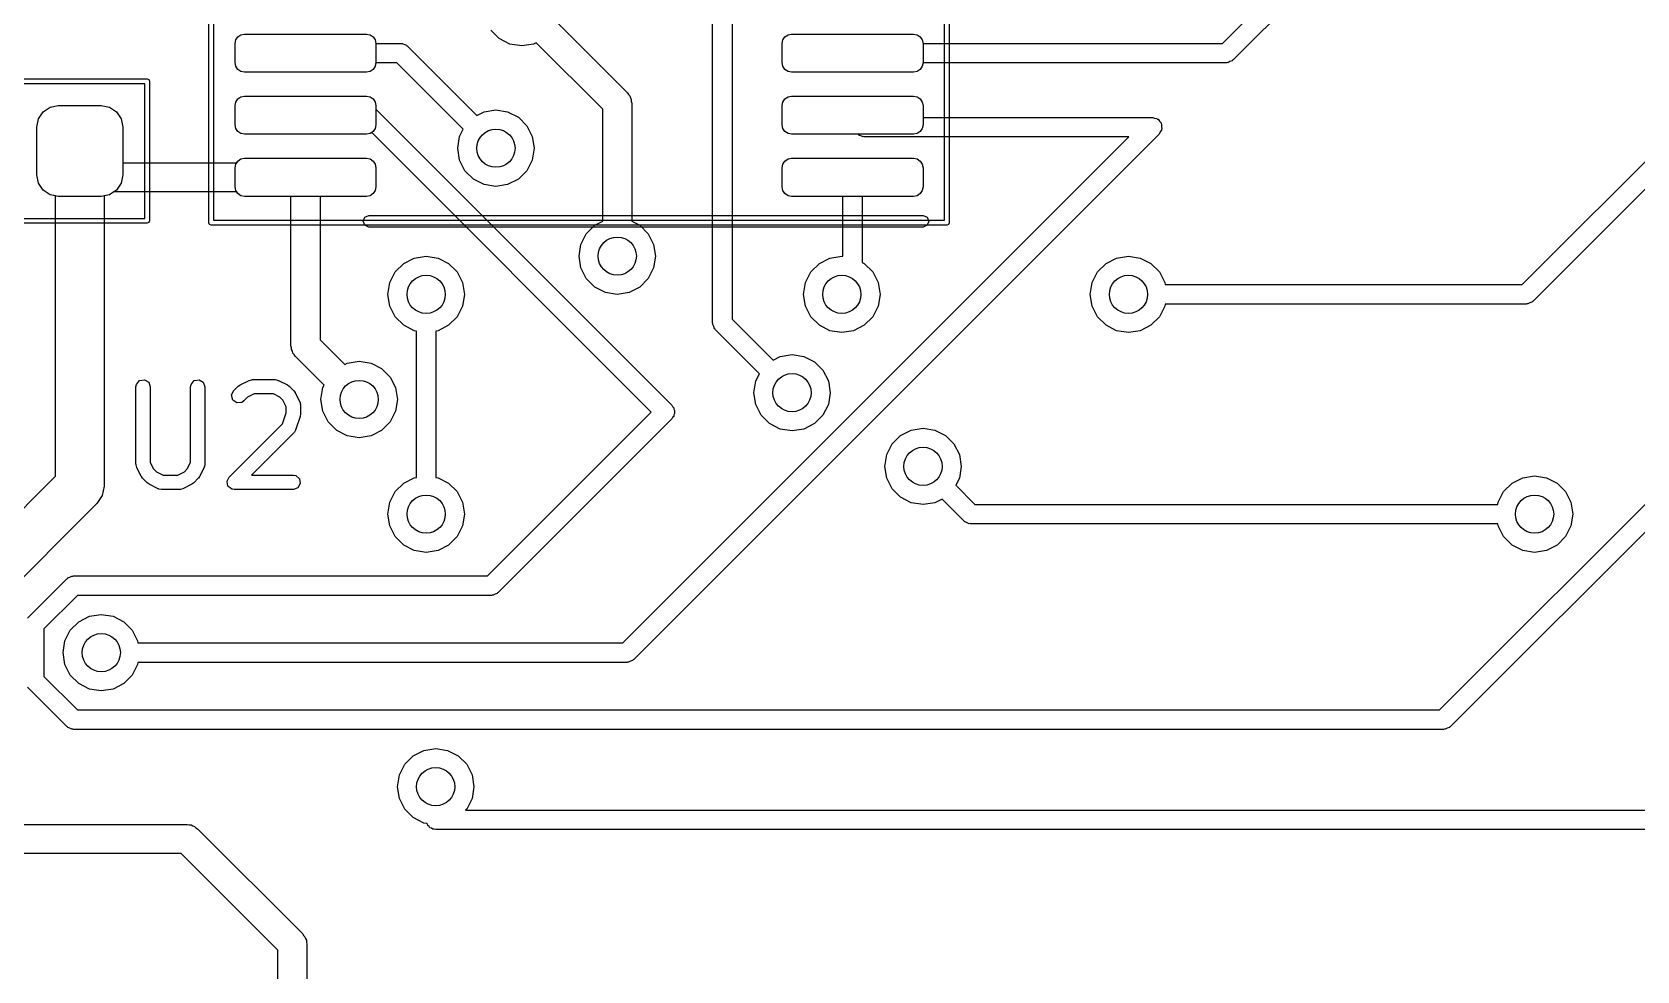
# Model space of a CAD drawing. Extents: x 96 to 198, y -147 to -47.
# Drawn here: x 131.28 to 148.07, y -96.08 to -86.26 of the extents above; entities that cross this region are included whole.
import ezdxf

# ---------------------------------------------------------------- set-up
doc = ezdxf.new("R2010")
doc.units = 0
doc.layers.add('BLACK', color=7, linetype='CONTINUOUS')

msp = doc.modelspace()

# ---------------------------------------------------------------- linework, layer by layer
at = {"layer": 'BLACK', "linetype": 'CONTINUOUS'}
for p, q in [((133.125, -88.25), (133.125, -82.75)), ((133.175, -82.775), (133.175, -88.225)), ((140.825, -88.225), (140.825, -82.775)), ((140.875, -82.75), (140.875, -88.25)), ((143.733, -86.3734), (144.856, -85.25)), ((145.072, -85.3218), (143.847, -86.5468)), ((138.602, -85.8), (138.602, -89.2579)), ((138.398, -89.3), (138.398, -85.8421)), ((146.87, -88.8984), (149.899, -85.8693)), ((150.131, -85.925), (146.984, -89.0718)), ((136.766, -86.151), (137.508, -86.8922)), ((133.408, -86.3367), (133.429, -86.3043)), ((133.408, -86.3367), (133.429, -86.3043)), ((133.408, -86.3367), (133.429, -86.3043)), ((133.429, -86.3043), (133.462, -86.2826)), ((133.429, -86.3043), (133.462, -86.2826)), ((133.429, -86.3043), (133.462, -86.2826)), ((133.462, -86.2826), (133.5, -86.275)), ((133.462, -86.2826), (133.5, -86.275)), ((133.462, -86.2826), (133.5, -86.275)), ((133.5, -86.275), (134.775, -86.275)), ((133.5, -86.275), (134.775, -86.275)), ((133.5, -86.275), (134.775, -86.275)), ((134.775, -86.275), (134.813, -86.2826)), ((134.775, -86.275), (134.813, -86.2826)), ((134.775, -86.275), (134.813, -86.2826)), ((134.813, -86.2826), (134.846, -86.3043)), ((134.813, -86.2826), (134.846, -86.3043)), ((134.813, -86.2826), (134.846, -86.3043)), ((134.846, -86.3043), (134.867, -86.3367)), ((134.846, -86.3043), (134.867, -86.3367)), ((134.846, -86.3043), (134.867, -86.3367)), ((136.165, -86.3236), (136.076, -86.2351)), ((136.276, -86.3804), (136.165, -86.3236)), ((139.133, -86.3367), (139.154, -86.3043)), ((139.133, -86.3367), (139.154, -86.3043)), ((139.133, -86.3367), (139.154, -86.3043)), ((139.154, -86.3043), (139.187, -86.2826)), ((139.154, -86.3043), (139.187, -86.2826)), ((139.154, -86.3043), (139.187, -86.2826)), ((139.187, -86.2826), (139.225, -86.275)), ((139.187, -86.2826), (139.225, -86.275)), ((139.187, -86.2826), (139.225, -86.275)), ((139.225, -86.275), (140.5, -86.275)), ((139.225, -86.275), (140.5, -86.275)), ((139.225, -86.275), (140.5, -86.275)), ((140.5, -86.275), (140.538, -86.2826)), ((140.5, -86.275), (140.538, -86.2826)), ((140.5, -86.275), (140.538, -86.2826)), ((140.538, -86.2826), (140.571, -86.3043)), ((140.538, -86.2826), (140.571, -86.3043)), ((140.538, -86.2826), (140.571, -86.3043)), ((140.571, -86.3043), (140.592, -86.3367)), ((140.571, -86.3043), (140.592, -86.3367)), ((140.571, -86.3043), (140.592, -86.3367)), ((133.4, -86.375), (133.408, -86.3367)), ((133.4, -86.375), (133.408, -86.3367)), ((133.4, -86.375), (133.408, -86.3367)), ((133.4, -86.575), (133.4, -86.375)), ((133.4, -86.575), (133.4, -86.375)), ((133.4, -86.575), (133.4, -86.375)), ((134.867, -86.3367), (134.875, -86.3734)), ((134.867, -86.3367), (134.875, -86.375)), ((134.867, -86.3367), (134.875, -86.375)), ((134.875, -86.3734), (135.134, -86.3734)), ((134.875, -86.375), (134.875, -86.575)), ((134.875, -86.375), (134.875, -86.575)), ((135.134, -86.3734), (135.142, -86.3759)), ((135.142, -86.3759), (135.15, -86.3747)), ((135.15, -86.3747), (135.172, -86.3855)), ((135.172, -86.3855), (135.194, -86.3928)), ((135.194, -86.3928), (135.199, -86.3994)), ((135.199, -86.3994), (135.206, -86.4032)), ((135.206, -86.4032), (135.931, -87.128)), ((136.4, -86.4), (136.276, -86.3804)), ((136.524, -86.3804), (136.4, -86.4)), ((136.551, -86.3665), (136.524, -86.3804)), ((137.248, -87.0631), (136.551, -86.3665)), ((139.125, -86.375), (139.133, -86.3367)), ((139.125, -86.375), (139.133, -86.3367)), ((139.125, -86.375), (139.133, -86.3367)), ((139.125, -86.575), (139.125, -86.375)), ((139.125, -86.575), (139.125, -86.375)), ((139.125, -86.575), (139.125, -86.375)), ((140.592, -86.3367), (140.6, -86.3734)), ((140.592, -86.3367), (140.6, -86.375)), ((140.592, -86.3367), (140.6, -86.375)), ((140.6, -86.3734), (143.733, -86.3734)), ((140.6, -86.375), (140.6, -86.575)), ((140.6, -86.375), (140.6, -86.575)), ((133.408, -86.6133), (133.4, -86.575)), ((133.408, -86.6133), (133.4, -86.575)), ((133.408, -86.6133), (133.4, -86.575)), ((133.429, -86.6457), (133.408, -86.6133)), ((133.429, -86.6457), (133.408, -86.6133)), ((133.429, -86.6457), (133.408, -86.6133)), ((133.462, -86.6674), (133.429, -86.6457)), ((133.462, -86.6674), (133.429, -86.6457)), ((133.462, -86.6674), (133.429, -86.6457)), ((134.846, -86.6457), (134.813, -86.6674)), ((134.846, -86.6457), (134.813, -86.6674)), ((134.846, -86.6457), (134.813, -86.6674)), ((134.867, -86.6133), (134.846, -86.6457)), ((134.867, -86.6133), (134.846, -86.6457)), ((134.867, -86.6133), (134.846, -86.6457)), ((134.875, -86.575), (134.867, -86.6133)), ((134.875, -86.575), (134.867, -86.6133)), ((134.875, -86.5766), (134.867, -86.6133)), ((135.092, -86.5766), (134.875, -86.5766)), ((135.787, -87.2717), (135.092, -86.5766)), ((139.133, -86.6133), (139.125, -86.575)), ((139.133, -86.6133), (139.125, -86.575)), ((139.133, -86.6133), (139.125, -86.575)), ((139.154, -86.6457), (139.133, -86.6133)), ((139.154, -86.6457), (139.133, -86.6133)), ((139.154, -86.6457), (139.133, -86.6133)), ((139.187, -86.6674), (139.154, -86.6457)), ((139.187, -86.6674), (139.154, -86.6457)), ((139.187, -86.6674), (139.154, -86.6457)), ((140.571, -86.6457), (140.538, -86.6674)), ((140.571, -86.6457), (140.538, -86.6674)), ((140.571, -86.6457), (140.538, -86.6674)), ((140.592, -86.6133), (140.571, -86.6457)), ((140.592, -86.6133), (140.571, -86.6457)), ((140.592, -86.6133), (140.571, -86.6457)), ((140.6, -86.575), (140.592, -86.6133)), ((140.6, -86.575), (140.592, -86.6133)), ((140.6, -86.5766), (140.592, -86.6133)), ((143.775, -86.5766), (140.6, -86.5766)), ((143.783, -86.5741), (143.775, -86.5766)), ((143.791, -86.5753), (143.783, -86.5741)), ((143.812, -86.5645), (143.791, -86.5753)), ((143.835, -86.5572), (143.812, -86.5645)), ((143.84, -86.5506), (143.835, -86.5572)), ((143.847, -86.5468), (143.84, -86.5506)), ((146.006, -93.35), (152.698, -86.6579)), ((129.52, -86.745), (132.48, -86.745)), ((132.455, -86.795), (129.545, -86.795)), ((132.455, -88.205), (132.455, -86.795)), ((132.48, -86.745), (132.498, -86.7523)), ((132.498, -86.7523), (132.505, -86.77)), ((132.505, -86.77), (132.505, -88.23)), ((133.5, -86.675), (133.462, -86.6674)), ((133.5, -86.675), (133.462, -86.6674)), ((133.5, -86.675), (133.462, -86.6674)), ((134.775, -86.675), (133.5, -86.675)), ((134.775, -86.675), (133.5, -86.675)), ((134.775, -86.675), (133.5, -86.675)), ((134.813, -86.6674), (134.775, -86.675)), ((134.813, -86.6674), (134.775, -86.675)), ((134.813, -86.6674), (134.775, -86.675)), ((139.225, -86.675), (139.187, -86.6674)), ((139.225, -86.675), (139.187, -86.6674)), ((139.225, -86.675), (139.187, -86.6674)), ((140.5, -86.675), (139.225, -86.675)), ((140.5, -86.675), (139.225, -86.675)), ((140.5, -86.675), (139.225, -86.675)), ((140.538, -86.6674), (140.5, -86.675)), ((140.538, -86.6674), (140.5, -86.675)), ((140.538, -86.6674), (140.5, -86.675)), ((152.872, -86.7718), (146.12, -93.5234)), ((133.4, -87.025), (133.408, -86.9867)), ((133.4, -87.025), (133.408, -86.9867)), ((133.4, -87.025), (133.408, -86.9867)), ((133.408, -86.9867), (133.429, -86.9543)), ((133.408, -86.9867), (133.429, -86.9543)), ((133.408, -86.9867), (133.429, -86.9543)), ((133.429, -86.9543), (133.462, -86.9326)), ((133.429, -86.9543), (133.462, -86.9326)), ((133.429, -86.9543), (133.462, -86.9326)), ((133.462, -86.9326), (133.5, -86.925)), ((133.462, -86.9326), (133.5, -86.925)), ((133.462, -86.9326), (133.5, -86.925)), ((133.5, -86.925), (134.775, -86.925)), ((133.5, -86.925), (134.775, -86.925)), ((133.5, -86.925), (134.775, -86.925)), ((134.775, -86.925), (134.813, -86.9326)), ((134.775, -86.925), (134.813, -86.9326)), ((134.775, -86.925), (134.813, -86.9326)), ((134.813, -86.9326), (134.846, -86.9543)), ((134.813, -86.9326), (134.846, -86.9543)), ((134.813, -86.9326), (134.846, -86.9543)), ((134.846, -86.9543), (134.867, -86.9867)), ((134.846, -86.9543), (134.867, -86.9867)), ((134.846, -86.9543), (134.867, -86.9867)), ((134.867, -86.9867), (134.875, -87.025)), ((134.867, -86.9867), (134.875, -87.025)), ((134.867, -86.9867), (134.875, -87.025)), ((137.508, -86.8922), (137.518, -86.9096)), ((137.518, -86.9096), (137.532, -86.9238)), ((137.532, -86.9238), (137.537, -86.9432)), ((137.537, -86.9432), (137.547, -86.9606)), ((137.547, -86.9606), (137.547, -86.9806)), ((137.547, -86.9806), (137.552, -87)), ((139.125, -87.025), (139.133, -86.9867)), ((139.125, -87.025), (139.133, -86.9867)), ((139.125, -87.025), (139.133, -86.9867)), ((139.133, -86.9867), (139.154, -86.9543)), ((139.133, -86.9867), (139.154, -86.9543)), ((139.133, -86.9867), (139.154, -86.9543)), ((139.154, -86.9543), (139.187, -86.9326)), ((139.154, -86.9543), (139.187, -86.9326)), ((139.154, -86.9543), (139.187, -86.9326)), ((139.187, -86.9326), (139.225, -86.925)), ((139.187, -86.9326), (139.225, -86.925)), ((139.187, -86.9326), (139.225, -86.925)), ((139.225, -86.925), (140.5, -86.925)), ((139.225, -86.925), (140.5, -86.925)), ((139.225, -86.925), (140.5, -86.925)), ((140.5, -86.925), (140.538, -86.9326)), ((140.5, -86.925), (140.538, -86.9326)), ((140.5, -86.925), (140.538, -86.9326)), ((140.538, -86.9326), (140.571, -86.9543)), ((140.538, -86.9326), (140.571, -86.9543)), ((140.538, -86.9326), (140.571, -86.9543)), ((140.571, -86.9543), (140.592, -86.9867)), ((140.571, -86.9543), (140.592, -86.9867)), ((140.571, -86.9543), (140.592, -86.9867)), ((140.592, -86.9867), (140.6, -87.025)), ((140.592, -86.9867), (140.6, -87.025)), ((140.592, -86.9867), (140.6, -87.025)), ((131.325, -87.25), (131.342, -87.1639)), ((131.325, -87.25), (131.342, -87.1639)), ((131.325, -87.25), (131.342, -87.1639)), ((131.342, -87.1639), (131.391, -87.0909)), ((131.342, -87.1639), (131.391, -87.0909)), ((131.342, -87.1639), (131.391, -87.0909)), ((131.391, -87.0909), (131.464, -87.0421)), ((131.391, -87.0909), (131.464, -87.0421)), ((131.391, -87.0909), (131.464, -87.0421)), ((131.464, -87.0421), (131.55, -87.025)), ((131.464, -87.0421), (131.55, -87.025)), ((131.464, -87.0421), (131.55, -87.025)), ((131.55, -87.025), (132, -87.025)), ((131.55, -87.025), (132, -87.025)), ((131.55, -87.025), (132, -87.025)), ((132, -87.025), (132.086, -87.0421)), ((132, -87.025), (132.086, -87.0421)), ((132, -87.025), (132.086, -87.0421)), ((132.086, -87.0421), (132.159, -87.0909)), ((132.086, -87.0421), (132.159, -87.0909)), ((132.086, -87.0421), (132.159, -87.0909)), ((132.159, -87.0909), (132.208, -87.1639)), ((132.159, -87.0909), (132.208, -87.1639)), ((132.159, -87.0909), (132.208, -87.1639)), ((132.208, -87.1639), (132.225, -87.25)), ((132.208, -87.1639), (132.225, -87.25)), ((132.208, -87.1639), (132.225, -87.25)), ((133.4, -87.225), (133.4, -87.025)), ((133.4, -87.225), (133.4, -87.025)), ((133.4, -87.225), (133.4, -87.025)), ((134.875, -87.025), (134.875, -87.0634)), ((134.875, -87.025), (134.875, -87.225)), ((134.875, -87.025), (134.875, -87.225)), ((134.875, -87.0634), (137.972, -90.1602)), ((135.931, -87.128), (136.006, -87.0898)), ((136.006, -87.0898), (136.13, -87.0703)), ((136.13, -87.0703), (136.253, -87.0898)), ((136.253, -87.0898), (136.365, -87.1467)), ((136.365, -87.1467), (136.453, -87.2352)), ((137.248, -88.2342), (137.248, -87.0631)), ((137.552, -87), (137.552, -88.2342)), ((139.125, -87.225), (139.125, -87.025)), ((139.125, -87.225), (139.125, -87.025)), ((139.125, -87.225), (139.125, -87.025)), ((140.6, -87.025), (140.6, -87.1484)), ((140.6, -87.025), (140.6, -87.225)), ((140.6, -87.025), (140.6, -87.225)), ((140.6, -87.1484), (143, -87.1484)), ((143, -87.1484), (143.023, -87.1558)), ((143.023, -87.1558), (143.046, -87.1595)), ((143.046, -87.1595), (143.052, -87.1653)), ((143.052, -87.1653), (143.06, -87.1678)), ((131.325, -87.75), (131.325, -87.25)), ((131.325, -87.75), (131.325, -87.25)), ((131.325, -87.75), (131.325, -87.25)), ((132.225, -87.25), (132.225, -87.6226)), ((132.225, -87.25), (132.225, -87.75)), ((132.225, -87.25), (132.225, -87.75)), ((133.408, -87.2633), (133.4, -87.225)), ((133.408, -87.2633), (133.4, -87.225)), ((133.408, -87.2633), (133.4, -87.225)), ((133.429, -87.2957), (133.408, -87.2633)), ((133.429, -87.2957), (133.408, -87.2633)), ((133.429, -87.2957), (133.408, -87.2633)), ((133.462, -87.3174), (133.429, -87.2957)), ((133.462, -87.3174), (133.429, -87.2957)), ((133.462, -87.3174), (133.429, -87.2957)), ((133.5, -87.325), (133.462, -87.3174)), ((133.5, -87.325), (133.462, -87.3174)), ((133.5, -87.325), (133.462, -87.3174)), ((134.775, -87.325), (133.5, -87.325)), ((134.775, -87.325), (133.5, -87.325)), ((134.775, -87.325), (133.5, -87.325)), ((134.813, -87.3174), (134.775, -87.325)), ((134.813, -87.3174), (134.775, -87.325)), ((134.813, -87.3174), (134.775, -87.325)), ((134.846, -87.2957), (134.813, -87.3174)), ((134.846, -87.2957), (134.813, -87.3174)), ((134.83, -87.306), (134.813, -87.3174)), ((137.756, -90.2321), (134.83, -87.306)), ((134.867, -87.2633), (134.846, -87.2957)), ((134.867, -87.2633), (134.846, -87.2957)), ((134.875, -87.225), (134.867, -87.2633)), ((134.875, -87.225), (134.867, -87.2633)), ((135.749, -87.3467), (135.787, -87.2717)), ((136.453, -87.2352), (136.51, -87.3467)), ((143.072, -87.3218), (137.572, -92.8218)), ((139.133, -87.2633), (139.125, -87.225)), ((139.133, -87.2633), (139.125, -87.225)), ((139.133, -87.2633), (139.125, -87.225)), ((139.154, -87.2957), (139.133, -87.2633)), ((139.154, -87.2957), (139.133, -87.2633)), ((139.154, -87.2957), (139.133, -87.2633)), ((139.187, -87.3174), (139.154, -87.2957)), ((139.187, -87.3174), (139.154, -87.2957)), ((139.187, -87.3174), (139.154, -87.2957)), ((139.225, -87.325), (139.187, -87.3174)), ((139.225, -87.325), (139.187, -87.3174)), ((139.225, -87.325), (139.187, -87.3174)), ((139.922, -87.325), (139.225, -87.325)), ((140.5, -87.325), (139.225, -87.325)), ((140.5, -87.325), (139.225, -87.325)), ((139.923, -87.3256), (139.922, -87.325)), ((139.928, -87.3322), (139.923, -87.3256)), ((139.95, -87.3395), (139.928, -87.3322)), ((140.538, -87.3174), (140.5, -87.325)), ((140.538, -87.3174), (140.5, -87.325)), ((140.571, -87.2957), (140.538, -87.3174)), ((140.571, -87.2957), (140.538, -87.3174)), ((140.592, -87.2633), (140.571, -87.2957)), ((140.592, -87.2633), (140.571, -87.2957)), ((140.6, -87.225), (140.592, -87.2633)), ((140.6, -87.225), (140.592, -87.2633)), ((143.06, -87.1678), (143.074, -87.187)), ((143.083, -87.3006), (143.072, -87.3218)), ((143.074, -87.187), (143.091, -87.2039)), ((143.097, -87.2814), (143.083, -87.3006)), ((143.091, -87.2039), (143.092, -87.212)), ((143.092, -87.212), (143.097, -87.2186)), ((143.097, -87.2186), (143.097, -87.2424)), ((143.097, -87.2424), (143.1, -87.2659)), ((143.1, -87.2659), (143.097, -87.2732)), ((143.097, -87.2732), (143.097, -87.2814)), ((135.73, -87.4703), (135.749, -87.3467)), ((135.749, -87.5939), (135.73, -87.4703)), ((136.51, -87.3467), (136.53, -87.4703)), ((136.53, -87.4703), (136.51, -87.5939)), ((137.458, -92.6484), (142.755, -87.3516)), ((139.972, -87.3503), (139.95, -87.3395)), ((139.98, -87.3491), (139.972, -87.3503)), ((139.987, -87.3516), (139.98, -87.3491)), ((142.755, -87.3516), (139.987, -87.3516)), ((132.225, -87.6226), (133.417, -87.6226)), ((133.4, -87.675), (133.408, -87.6367)), ((133.4, -87.675), (133.408, -87.6367)), ((133.408, -87.6367), (133.429, -87.6043)), ((133.408, -87.6367), (133.429, -87.6043)), ((133.417, -87.6226), (133.429, -87.6043)), ((133.429, -87.6043), (133.462, -87.5826)), ((133.429, -87.6043), (133.462, -87.5826)), ((133.429, -87.6043), (133.462, -87.5826)), ((133.462, -87.5826), (133.5, -87.575)), ((133.462, -87.5826), (133.5, -87.575)), ((133.462, -87.5826), (133.5, -87.575)), ((133.5, -87.575), (134.775, -87.575)), ((133.5, -87.575), (134.775, -87.575)), ((133.5, -87.575), (134.775, -87.575)), ((134.775, -87.575), (134.813, -87.5826)), ((134.775, -87.575), (134.813, -87.5826)), ((134.775, -87.575), (134.813, -87.5826)), ((134.813, -87.5826), (134.846, -87.6043)), ((134.813, -87.5826), (134.846, -87.6043)), ((134.813, -87.5826), (134.846, -87.6043)), ((134.846, -87.6043), (134.867, -87.6367)), ((134.846, -87.6043), (134.867, -87.6367)), ((134.846, -87.6043), (134.867, -87.6367)), ((134.867, -87.6367), (134.875, -87.675)), ((134.867, -87.6367), (134.875, -87.675)), ((134.867, -87.6367), (134.875, -87.675)), ((135.806, -87.7054), (135.749, -87.5939)), ((136.51, -87.5939), (136.453, -87.7054)), ((139.125, -87.675), (139.133, -87.6367)), ((139.125, -87.675), (139.133, -87.6367)), ((139.125, -87.675), (139.133, -87.6367)), ((139.133, -87.6367), (139.154, -87.6043)), ((139.133, -87.6367), (139.154, -87.6043)), ((139.133, -87.6367), (139.154, -87.6043)), ((139.154, -87.6043), (139.187, -87.5826)), ((139.154, -87.6043), (139.187, -87.5826)), ((139.154, -87.6043), (139.187, -87.5826)), ((139.187, -87.5826), (139.225, -87.575)), ((139.187, -87.5826), (139.225, -87.575)), ((139.187, -87.5826), (139.225, -87.575)), ((139.225, -87.575), (140.5, -87.575)), ((139.225, -87.575), (140.5, -87.575)), ((139.225, -87.575), (140.5, -87.575)), ((140.5, -87.575), (140.538, -87.5826)), ((140.5, -87.575), (140.538, -87.5826)), ((140.5, -87.575), (140.538, -87.5826)), ((140.538, -87.5826), (140.571, -87.6043)), ((140.538, -87.5826), (140.571, -87.6043)), ((140.538, -87.5826), (140.571, -87.6043)), ((140.571, -87.6043), (140.592, -87.6367)), ((140.571, -87.6043), (140.592, -87.6367)), ((140.571, -87.6043), (140.592, -87.6367)), ((140.592, -87.6367), (140.6, -87.675)), ((140.592, -87.6367), (140.6, -87.675)), ((140.592, -87.6367), (140.6, -87.675)), ((131.342, -87.8361), (131.325, -87.75)), ((131.342, -87.8361), (131.325, -87.75)), ((131.342, -87.8361), (131.325, -87.75)), ((131.391, -87.9091), (131.342, -87.8361)), ((131.391, -87.9091), (131.342, -87.8361)), ((131.391, -87.9091), (131.342, -87.8361)), ((132.208, -87.8361), (132.159, -87.9091)), ((132.208, -87.8361), (132.159, -87.9091)), ((132.225, -87.75), (132.208, -87.8361)), ((132.225, -87.75), (132.208, -87.8361)), ((133.4, -87.875), (133.4, -87.675)), ((133.4, -87.875), (133.4, -87.675)), ((134.875, -87.675), (134.875, -87.875)), ((134.875, -87.675), (134.875, -87.875)), ((134.875, -87.675), (134.875, -87.875)), ((135.895, -87.7939), (135.806, -87.7054)), ((136.006, -87.8507), (135.895, -87.7939)), ((136.365, -87.7939), (136.253, -87.8507)), ((136.453, -87.7054), (136.365, -87.7939)), ((139.125, -87.875), (139.125, -87.675)), ((139.125, -87.875), (139.125, -87.675)), ((139.125, -87.875), (139.125, -87.675)), ((140.6, -87.675), (140.6, -87.875)), ((140.6, -87.675), (140.6, -87.875)), ((140.6, -87.675), (140.6, -87.875)), ((131.464, -87.9579), (131.391, -87.9091)), ((131.464, -87.9579), (131.391, -87.9091)), ((131.464, -87.9579), (131.391, -87.9091)), ((131.521, -87.9692), (131.464, -87.9579)), ((131.55, -87.975), (131.464, -87.9579)), ((131.55, -87.975), (131.464, -87.9579)), ((131.521, -90.9033), (131.521, -87.9692)), ((132, -87.975), (131.55, -87.975)), ((132, -87.975), (131.55, -87.975)), ((132.086, -87.9579), (132, -87.975)), ((132.086, -87.9579), (132, -87.975)), ((132.086, -87.9579), (132.029, -87.9692)), ((132.029, -87.9692), (132.029, -91.0085)), ((132.159, -87.9091), (132.086, -87.9579)), ((132.159, -87.9091), (132.086, -87.9579)), ((132.132, -87.9274), (132.086, -87.9579)), ((133.417, -87.9274), (132.132, -87.9274)), ((133.408, -87.9133), (133.4, -87.875)), ((133.408, -87.9133), (133.4, -87.875)), ((133.429, -87.9457), (133.408, -87.9133)), ((133.429, -87.9457), (133.408, -87.9133)), ((133.429, -87.9457), (133.417, -87.9274)), ((133.462, -87.9674), (133.429, -87.9457)), ((133.462, -87.9674), (133.429, -87.9457)), ((133.462, -87.9674), (133.429, -87.9457)), ((133.5, -87.975), (133.462, -87.9674)), ((133.5, -87.975), (133.462, -87.9674)), ((133.5, -87.975), (133.462, -87.9674)), ((133.985, -87.975), (133.5, -87.975)), ((134.775, -87.975), (133.5, -87.975)), ((134.775, -87.975), (133.5, -87.975)), ((133.985, -89.5386), (133.985, -87.975)), ((134.775, -87.975), (134.29, -87.975)), ((134.29, -87.975), (134.29, -89.4755)), ((134.813, -87.9674), (134.775, -87.975)), ((134.813, -87.9674), (134.775, -87.975)), ((134.813, -87.9674), (134.775, -87.975)), ((134.846, -87.9457), (134.813, -87.9674)), ((134.846, -87.9457), (134.813, -87.9674)), ((134.846, -87.9457), (134.813, -87.9674)), ((134.867, -87.9133), (134.846, -87.9457)), ((134.867, -87.9133), (134.846, -87.9457)), ((134.867, -87.9133), (134.846, -87.9457)), ((134.875, -87.875), (134.867, -87.9133)), ((134.875, -87.875), (134.867, -87.9133)), ((134.875, -87.875), (134.867, -87.9133)), ((136.13, -87.8703), (136.006, -87.8507)), ((136.253, -87.8507), (136.13, -87.8703)), ((139.133, -87.9133), (139.125, -87.875)), ((139.133, -87.9133), (139.125, -87.875)), ((139.133, -87.9133), (139.125, -87.875)), ((139.154, -87.9457), (139.133, -87.9133)), ((139.154, -87.9457), (139.133, -87.9133)), ((139.154, -87.9457), (139.133, -87.9133)), ((139.187, -87.9674), (139.154, -87.9457)), ((139.187, -87.9674), (139.154, -87.9457)), ((139.187, -87.9674), (139.154, -87.9457)), ((139.225, -87.975), (139.187, -87.9674)), ((139.225, -87.975), (139.187, -87.9674)), ((139.225, -87.975), (139.187, -87.9674)), ((139.761, -87.975), (139.225, -87.975)), ((140.5, -87.975), (139.225, -87.975)), ((140.5, -87.975), (139.225, -87.975)), ((139.761, -88.6017), (139.761, -87.975)), ((140.5, -87.975), (139.964, -87.975)), ((139.964, -87.975), (139.964, -88.6657)), ((140.538, -87.9674), (140.5, -87.975)), ((140.538, -87.9674), (140.5, -87.975)), ((140.538, -87.9674), (140.5, -87.975)), ((140.571, -87.9457), (140.538, -87.9674)), ((140.571, -87.9457), (140.538, -87.9674)), ((140.571, -87.9457), (140.538, -87.9674)), ((140.592, -87.9133), (140.571, -87.9457)), ((140.592, -87.9133), (140.571, -87.9457)), ((140.592, -87.9133), (140.571, -87.9457)), ((140.6, -87.875), (140.592, -87.9133)), ((140.6, -87.875), (140.592, -87.9133)), ((140.6, -87.875), (140.592, -87.9133)), ((132.48, -88.255), (129.52, -88.255)), ((129.545, -88.205), (132.455, -88.205)), ((132.498, -88.2477), (132.48, -88.255)), ((132.505, -88.23), (132.498, -88.2477)), ((133.132, -88.2677), (133.125, -88.25)), ((133.15, -88.275), (133.132, -88.2677)), ((140.85, -88.275), (133.15, -88.275)), ((133.175, -88.225), (140.825, -88.225)), ((134.74, -88.235), (134.758, -88.1926)), ((134.758, -88.2774), (134.74, -88.235)), ((134.758, -88.1926), (134.8, -88.175)), ((134.8, -88.295), (134.758, -88.2774)), ((134.8, -88.175), (137, -88.175)), ((137, -88.295), (134.8, -88.295)), ((137, -88.175), (140.6, -88.175)), ((140.6, -88.295), (137, -88.295)), ((137.076, -88.3649), (137.165, -88.2764)), ((137.165, -88.2764), (137.248, -88.2342)), ((137.552, -88.2342), (137.635, -88.2764)), ((137.635, -88.2764), (137.724, -88.3649)), ((140.6, -88.175), (140.642, -88.1926)), ((140.642, -88.2774), (140.6, -88.295)), ((140.642, -88.1926), (140.66, -88.235)), ((140.66, -88.235), (140.642, -88.2774)), ((140.868, -88.2677), (140.85, -88.275)), ((140.875, -88.25), (140.868, -88.2677)), ((137, -88.6), (137.02, -88.4764)), ((137.02, -88.4764), (137.076, -88.3649)), ((137.724, -88.3649), (137.78, -88.4764)), ((137.78, -88.4764), (137.8, -88.6)), ((135.076, -88.7649), (135.165, -88.6764)), ((135.165, -88.6764), (135.276, -88.6196)), ((135.276, -88.6196), (135.4, -88.6)), ((135.4, -88.6), (135.524, -88.6196)), ((135.524, -88.6196), (135.635, -88.6764)), ((135.635, -88.6764), (135.724, -88.7649)), ((137.02, -88.7236), (137, -88.6)), ((137.8, -88.6), (137.78, -88.7236)), ((139.426, -88.7649), (139.515, -88.6764)), ((139.515, -88.6764), (139.626, -88.6196)), ((139.626, -88.6196), (139.75, -88.6)), ((139.75, -88.6), (139.761, -88.6017)), ((139.964, -88.6657), (139.985, -88.6764)), ((139.985, -88.6764), (140.074, -88.7649)), ((142.426, -88.7649), (142.515, -88.6764)), ((142.515, -88.6764), (142.626, -88.6196)), ((142.626, -88.6196), (142.75, -88.6)), ((142.75, -88.6), (142.874, -88.6196)), ((142.874, -88.6196), (142.985, -88.6764)), ((142.985, -88.6764), (143.074, -88.7649)), ((135.02, -88.8764), (135.076, -88.7649)), ((135.724, -88.7649), (135.78, -88.8764)), ((137.076, -88.8351), (137.02, -88.7236)), ((137.165, -88.9236), (137.076, -88.8351)), ((137.724, -88.8351), (137.635, -88.9236)), ((137.78, -88.7236), (137.724, -88.8351)), ((139.37, -88.8764), (139.426, -88.7649)), ((140.074, -88.7649), (140.13, -88.8764)), ((142.37, -88.8764), (142.426, -88.7649)), ((143.074, -88.7649), (143.13, -88.8764)), ((135, -89), (135.02, -88.8764)), ((135.02, -89.1236), (135, -89)), ((135.78, -88.8764), (135.8, -89)), ((135.8, -89), (135.78, -89.1236)), ((137.276, -88.9804), (137.165, -88.9236)), ((137.4, -89), (137.276, -88.9804)), ((137.524, -88.9804), (137.4, -89)), ((137.635, -88.9236), (137.524, -88.9804)), ((139.35, -89), (139.37, -88.8764)), ((139.37, -89.1236), (139.35, -89)), ((140.13, -88.8764), (140.15, -89)), ((140.15, -89), (140.13, -89.1236)), ((142.35, -89), (142.37, -88.8764)), ((142.37, -89.1236), (142.35, -89)), ((143.13, -88.8764), (143.134, -88.8984)), ((143.134, -88.8984), (146.87, -88.8984)), ((135.076, -89.2351), (135.02, -89.1236)), ((135.78, -89.1236), (135.724, -89.2351)), ((139.426, -89.2351), (139.37, -89.1236)), ((140.13, -89.1236), (140.074, -89.2351)), ((142.426, -89.2351), (142.37, -89.1236)), ((143.13, -89.1236), (143.074, -89.2351)), ((143.134, -89.1016), (143.13, -89.1236)), ((146.912, -89.1016), (143.134, -89.1016)), ((146.92, -89.0991), (146.912, -89.1016)), ((146.928, -89.1003), (146.92, -89.0991)), ((146.95, -89.0895), (146.928, -89.1003)), ((146.972, -89.0822), (146.95, -89.0895)), ((146.977, -89.0756), (146.972, -89.0822)), ((146.984, -89.0718), (146.977, -89.0756)), ((135.165, -89.3236), (135.076, -89.2351)), ((135.276, -89.3804), (135.165, -89.3236)), ((135.635, -89.3236), (135.524, -89.3804)), ((135.724, -89.2351), (135.635, -89.3236)), ((138.401, -89.3078), (138.398, -89.3)), ((138.4, -89.3159), (138.401, -89.3078)), ((138.41, -89.3371), (138.4, -89.3159)), ((138.418, -89.3597), (138.41, -89.3371)), ((138.602, -89.2579), (139.031, -89.687)), ((139.515, -89.3236), (139.426, -89.2351)), ((139.626, -89.3804), (139.515, -89.3236)), ((139.985, -89.3236), (139.874, -89.3804)), ((140.074, -89.2351), (139.985, -89.3236)), ((142.515, -89.3236), (142.426, -89.2351)), ((142.626, -89.3804), (142.515, -89.3236)), ((142.985, -89.3236), (142.874, -89.3804)), ((143.074, -89.2351), (142.985, -89.3236)), ((134.29, -89.4755), (134.548, -89.7335)), ((135.298, -89.3839), (135.276, -89.3804)), ((135.298, -90.9161), (135.298, -89.3839)), ((135.524, -89.3804), (135.502, -89.3839)), ((135.502, -89.3839), (135.502, -90.9161)), ((138.424, -89.3645), (138.418, -89.3597)), ((138.428, -89.3718), (138.424, -89.3645)), ((138.887, -89.8307), (138.428, -89.3718)), ((139.75, -89.4), (139.626, -89.3804)), ((139.874, -89.3804), (139.75, -89.4)), ((142.75, -89.4), (142.626, -89.3804)), ((142.874, -89.3804), (142.75, -89.4)), ((133.99, -89.558), (133.985, -89.5386)), ((133.99, -89.578), (133.99, -89.558)), ((134, -89.5954), (133.99, -89.578)), ((134.006, -89.6148), (134, -89.5954)), ((134.02, -89.629), (134.006, -89.6148)), ((134.03, -89.6464), (134.02, -89.629)), ((134.332, -89.949), (134.03, -89.6464)), ((139.031, -89.687), (139.106, -89.6488)), ((139.106, -89.6488), (139.229, -89.6292)), ((139.229, -89.6292), (139.353, -89.6488)), ((139.353, -89.6488), (139.464, -89.7056)), ((134.548, -89.7335), (134.575, -89.7196)), ((134.575, -89.7196), (134.699, -89.7)), ((134.699, -89.7), (134.823, -89.7196)), ((134.823, -89.7196), (134.934, -89.7764)), ((134.934, -89.7764), (135.023, -89.8649)), ((138.849, -89.9056), (138.887, -89.8307)), ((139.464, -89.7056), (139.553, -89.7941)), ((139.553, -89.7941), (139.61, -89.9056)), ((132.363, -89.9674), (132.368, -89.9417)), ((132.363, -90.7769), (132.363, -89.9674)), ((132.368, -89.9417), (132.401, -89.9024)), ((132.401, -89.9024), (132.451, -89.8935)), ((132.451, -89.8935), (132.496, -89.9192)), ((132.496, -89.9192), (132.513, -89.9674)), ((132.513, -89.9674), (132.513, -90.7592)), ((132.935, -89.9674), (132.939, -89.9417)), ((132.935, -90.7592), (132.935, -89.9674)), ((132.939, -89.9417), (132.972, -89.9024)), ((132.972, -89.9024), (133.023, -89.8935)), ((133.023, -89.8935), (133.067, -89.9192)), ((133.067, -89.9192), (133.085, -89.9674)), ((133.085, -89.9674), (133.085, -90.7769)), ((133.363, -90.0561), (133.385, -90.0096)), ((133.385, -90.0096), (133.433, -89.962)), ((133.433, -89.962), (133.451, -89.9491)), ((133.451, -89.9491), (133.452, -89.9479)), ((133.452, -89.9479), (133.547, -89.9003)), ((133.547, -89.9003), (133.572, -89.8929)), ((133.572, -89.8929), (133.577, -89.8939)), ((133.577, -89.8939), (133.581, -89.8924)), ((133.581, -89.8924), (133.819, -89.8924)), ((133.819, -89.8924), (133.845, -89.8969)), ((133.845, -89.8969), (133.848, -89.8998)), ((133.848, -89.8998), (133.853, -89.9003)), ((133.853, -89.9003), (133.948, -89.9479)), ((133.948, -89.9479), (133.966, -89.9613)), ((133.966, -89.9613), (133.967, -89.962)), ((133.967, -89.962), (134.015, -90.0096)), ((134.015, -90.0096), (134.028, -90.028)), ((134.299, -90.1), (134.318, -89.9764)), ((134.318, -89.9764), (134.332, -89.949)), ((135.023, -89.8649), (135.079, -89.9764)), ((135.079, -89.9764), (135.099, -90.1)), ((138.829, -90.0292), (138.849, -89.9056)), ((139.61, -89.9056), (139.629, -90.0292)), ((133.377, -90.1056), (133.363, -90.0561)), ((133.419, -90.1351), (133.377, -90.1056)), ((133.47, -90.1306), (133.419, -90.1351)), ((133.491, -90.1157), (133.47, -90.1306)), ((133.53, -90.0766), (133.491, -90.1157)), ((133.599, -90.0424), (133.53, -90.0766)), ((133.801, -90.0424), (133.599, -90.0424)), ((133.87, -90.0766), (133.801, -90.0424)), ((133.9, -90.107), (133.87, -90.0766)), ((133.935, -90.1756), (133.9, -90.107)), ((133.935, -90.2409), (133.935, -90.1756)), ((134.028, -90.028), (134.029, -90.0291)), ((134.029, -90.0291), (134.077, -90.1243)), ((134.077, -90.1243), (134.084, -90.1493)), ((134.084, -90.1493), (134.083, -90.1536)), ((134.083, -90.1536), (134.085, -90.1579)), ((134.085, -90.1579), (134.085, -90.2531)), ((134.318, -90.2236), (134.299, -90.1)), ((135.099, -90.1), (135.079, -90.2236)), ((137.972, -90.1602), (137.979, -90.1745)), ((137.979, -90.1745), (137.991, -90.1859)), ((137.991, -90.1859), (137.993, -90.2018)), ((138.849, -90.1529), (138.829, -90.0292)), ((138.906, -90.2644), (138.849, -90.1529)), ((139.61, -90.1529), (139.553, -90.2644)), ((139.629, -90.0292), (139.61, -90.1529)), ((133.337, -90.9143), (133.896, -90.3554)), ((133.896, -90.3554), (133.935, -90.2409)), ((134.081, -90.2768), (134.033, -90.4197)), ((134.085, -90.2531), (134.081, -90.2752)), ((134.081, -90.2752), (134.081, -90.2768)), ((134.375, -90.3351), (134.318, -90.2236)), ((134.464, -90.4236), (134.375, -90.3351)), ((135.023, -90.3351), (134.934, -90.4236)), ((135.079, -90.2236), (135.023, -90.3351)), ((136.042, -91.9468), (137.756, -90.2321)), ((137.972, -90.3039), (136.155, -92.1202)), ((137.979, -90.2896), (137.972, -90.3039)), ((137.991, -90.2782), (137.979, -90.2896)), ((137.993, -90.2623), (137.991, -90.2782)), ((137.993, -90.2018), (138, -90.2162)), ((138, -90.2479), (137.993, -90.2623)), ((138, -90.2162), (137.998, -90.2321)), ((137.998, -90.2321), (138, -90.2479)), ((138.994, -90.3529), (138.906, -90.2644)), ((139.106, -90.4097), (138.994, -90.3529)), ((139.464, -90.3529), (139.353, -90.4097)), ((139.553, -90.2644), (139.464, -90.3529)), ((134.015, -90.449), (133.572, -90.8924)), ((134.017, -90.4449), (134.015, -90.449)), ((134.021, -90.4426), (134.017, -90.4449)), ((134.033, -90.4197), (134.021, -90.4426)), ((134.575, -90.4804), (134.464, -90.4236)), ((134.699, -90.5), (134.575, -90.4804)), ((134.823, -90.4804), (134.699, -90.5)), ((134.934, -90.4236), (134.823, -90.4804)), ((139.229, -90.4292), (139.106, -90.4097)), ((139.353, -90.4097), (139.229, -90.4292)), ((140.276, -90.5649), (140.365, -90.4764)), ((140.365, -90.4764), (140.476, -90.4196)), ((140.476, -90.4196), (140.6, -90.4)), ((140.6, -90.4), (140.724, -90.4196)), ((140.724, -90.4196), (140.835, -90.4764)), ((140.835, -90.4764), (140.924, -90.5649)), ((140.2, -90.8), (140.22, -90.6764)), ((140.22, -90.6764), (140.276, -90.5649)), ((140.924, -90.5649), (140.98, -90.6764)), ((140.98, -90.6764), (141, -90.8)), ((132.365, -90.7811), (132.363, -90.7769)), ((132.364, -90.7855), (132.365, -90.7811)), ((132.371, -90.8104), (132.364, -90.7855)), ((132.419, -90.9057), (132.371, -90.8104)), ((132.513, -90.7592), (132.547, -90.8277)), ((132.547, -90.8277), (132.578, -90.8581)), ((132.578, -90.8581), (132.646, -90.8924)), ((132.801, -90.8924), (132.87, -90.8581)), ((132.87, -90.8581), (132.9, -90.8277)), ((132.9, -90.8277), (132.935, -90.7592)), ((133.077, -90.8104), (133.029, -90.9057)), ((133.08, -90.8026), (133.077, -90.806)), ((133.077, -90.806), (133.077, -90.8104)), ((133.085, -90.7769), (133.08, -90.8026)), ((140.22, -90.9236), (140.2, -90.8)), ((141, -90.8), (140.98, -90.9236)), ((128.52, -93.9039), (131.521, -90.9033)), ((132.029, -91.0085), (132.01, -91.1057)), ((132.42, -90.9068), (132.419, -90.9057)), ((132.433, -90.9252), (132.42, -90.9068)), ((132.48, -90.9728), (132.433, -90.9252)), ((132.482, -90.9735), (132.48, -90.9728)), ((132.5, -90.9868), (132.482, -90.9735)), ((132.595, -91.0345), (132.5, -90.9868)), ((132.646, -90.8924), (132.801, -90.8924)), ((132.948, -90.9868), (132.853, -91.0345)), ((132.949, -90.9857), (132.948, -90.9868)), ((132.967, -90.9728), (132.949, -90.9857)), ((133.015, -90.9252), (132.967, -90.9728)), ((133.016, -90.9237), (133.015, -90.9252)), ((133.029, -90.9057), (133.016, -90.9237)), ((133.316, -90.9608), (133.317, -90.9577)), ((133.322, -90.9826), (133.316, -90.9608)), ((133.317, -90.9544), (133.328, -90.9348)), ((133.317, -90.9577), (133.317, -90.9544)), ((133.326, -91.0049), (133.322, -90.9826)), ((133.328, -91.0071), (133.326, -91.0049)), ((133.328, -90.9348), (133.337, -90.9143)), ((133.329, -91.0104), (133.328, -91.0071)), ((133.348, -91.0233), (133.329, -91.0104)), ((133.365, -91.0379), (133.348, -91.0233)), ((133.572, -90.8924), (134.01, -90.8924)), ((134.01, -90.8924), (134.035, -90.8969)), ((134.058, -91.0248), (134.01, -91.0424)), ((134.035, -90.8969), (134.074, -90.9299)), ((134.083, -90.9804), (134.058, -91.0248)), ((134.074, -90.9299), (134.083, -90.9804)), ((135.076, -91.0649), (135.165, -90.9764)), ((135.165, -90.9764), (135.276, -90.9196)), ((135.276, -90.9196), (135.298, -90.9161)), ((135.502, -90.9161), (135.524, -90.9196)), ((135.524, -90.9196), (135.635, -90.9764)), ((135.635, -90.9764), (135.724, -91.0649)), ((140.276, -91.0351), (140.22, -90.9236)), ((140.98, -90.9236), (140.942, -90.9986)), ((140.942, -90.9986), (141.142, -91.1984)), ((146.676, -91.0649), (146.765, -90.9764)), ((146.765, -90.9764), (146.876, -90.9196)), ((146.876, -90.9196), (147, -90.9)), ((147, -90.9), (147.124, -90.9196)), ((147.124, -90.9196), (147.235, -90.9764)), ((147.235, -90.9764), (147.324, -91.0649)), ((131.955, -91.1881), (128.954, -94.1887)), ((132.01, -91.1057), (131.955, -91.1881)), ((132.599, -91.035), (132.595, -91.0345)), ((132.603, -91.0379), (132.599, -91.035)), ((132.629, -91.0424), (132.603, -91.0379)), ((132.819, -91.0424), (132.629, -91.0424)), ((132.823, -91.0408), (132.819, -91.0424)), ((132.828, -91.0419), (132.823, -91.0408)), ((132.853, -91.0345), (132.828, -91.0419)), ((133.369, -91.0387), (133.365, -91.0379)), ((133.371, -91.0398), (133.369, -91.0387)), ((133.374, -91.0395), (133.371, -91.0398)), ((133.39, -91.0424), (133.374, -91.0395)), ((134.01, -91.0424), (133.39, -91.0424)), ((135, -91.3), (135.02, -91.1764)), ((135.02, -91.1764), (135.076, -91.0649)), ((135.724, -91.0649), (135.78, -91.1764)), ((135.78, -91.1764), (135.8, -91.3)), ((140.365, -91.1236), (140.276, -91.0351)), ((140.476, -91.1804), (140.365, -91.1236)), ((140.6, -91.2), (140.476, -91.1804)), ((140.724, -91.1804), (140.6, -91.2)), ((140.799, -91.1422), (140.724, -91.1804)), ((141.028, -91.3718), (140.799, -91.1422)), ((146.616, -91.1984), (146.62, -91.1764)), ((146.62, -91.1764), (146.676, -91.0649)), ((147.324, -91.0649), (147.38, -91.1764)), ((147.38, -91.1764), (147.4, -91.3)), ((135.02, -91.4236), (135, -91.3)), ((135.8, -91.3), (135.78, -91.4236)), ((141.142, -91.1984), (146.616, -91.1984)), ((147.4, -91.3), (147.38, -91.4236)), ((135.076, -91.5351), (135.02, -91.4236)), ((135.78, -91.4236), (135.724, -91.5351)), ((141.035, -91.3756), (141.028, -91.3718)), ((141.04, -91.3822), (141.035, -91.3756)), ((141.063, -91.3895), (141.04, -91.3822)), ((141.084, -91.4003), (141.063, -91.3895)), ((141.092, -91.3991), (141.084, -91.4003)), ((141.1, -91.4016), (141.092, -91.3991)), ((146.616, -91.4016), (141.1, -91.4016)), ((146.62, -91.4236), (146.616, -91.4016)), ((146.676, -91.5351), (146.62, -91.4236)), ((147.38, -91.4236), (147.324, -91.5351)), ((135.165, -91.6236), (135.076, -91.5351)), ((135.276, -91.6804), (135.165, -91.6236)), ((135.4, -91.7), (135.276, -91.6804)), ((135.524, -91.6804), (135.4, -91.7)), ((135.635, -91.6236), (135.524, -91.6804)), ((135.724, -91.5351), (135.635, -91.6236)), ((146.765, -91.6236), (146.676, -91.5351)), ((146.876, -91.6804), (146.765, -91.6236)), ((147, -91.7), (146.876, -91.6804)), ((147.124, -91.6804), (147, -91.7)), ((147.235, -91.6236), (147.124, -91.6804)), ((147.324, -91.5351), (147.235, -91.6236)), ((131.227, -92.3875), (131.638, -91.9766)), ((131.638, -91.9766), (131.645, -91.9728)), ((131.645, -91.9728), (131.65, -91.9662)), ((131.65, -91.9662), (131.672, -91.9589)), ((131.672, -91.9589), (131.693, -91.9481)), ((131.693, -91.9481), (131.702, -91.9493)), ((131.702, -91.9493), (131.709, -91.9468)), ((131.709, -91.9468), (136.042, -91.9468)), ((131.751, -92.15), (131.4, -92.5015)), ((136.084, -92.15), (131.751, -92.15)), ((136.091, -92.1475), (136.084, -92.15)), ((136.1, -92.1487), (136.091, -92.1475)), ((136.121, -92.1379), (136.1, -92.1487)), ((136.143, -92.1306), (136.121, -92.1379)), ((136.148, -92.124), (136.143, -92.1306)), ((136.155, -92.1202), (136.148, -92.124)), ((131.765, -92.4264), (131.876, -92.3696)), ((131.876, -92.3696), (132, -92.35)), ((132, -92.35), (132.124, -92.3696)), ((132.124, -92.3696), (132.235, -92.4264)), ((131.4, -92.5015), (131.4, -92.9985)), ((131.62, -92.6264), (131.676, -92.5149)), ((131.676, -92.5149), (131.765, -92.4264)), ((132.235, -92.4264), (132.324, -92.5149)), ((132.324, -92.5149), (132.38, -92.6264)), ((131.6, -92.75), (131.62, -92.6264)), ((132.38, -92.6264), (132.384, -92.6484)), ((132.384, -92.6484), (137.458, -92.6484)), ((131.62, -92.8736), (131.6, -92.75)), ((131.676, -92.9851), (131.62, -92.8736)), ((132.38, -92.8736), (132.324, -92.9851)), ((132.384, -92.8516), (132.38, -92.8736)), ((137.5, -92.8516), (132.384, -92.8516)), ((137.508, -92.8491), (137.5, -92.8516)), ((137.516, -92.8503), (137.508, -92.8491)), ((137.537, -92.8395), (137.516, -92.8503)), ((137.56, -92.8322), (137.537, -92.8395)), ((137.565, -92.8256), (137.56, -92.8322)), ((137.572, -92.8218), (137.565, -92.8256)), ((131.4, -92.9985), (131.751, -93.35)), ((131.765, -93.0736), (131.676, -92.9851)), ((132.324, -92.9851), (132.235, -93.0736)), ((131.638, -93.5234), (131.227, -93.1125)), ((131.876, -93.1304), (131.765, -93.0736)), ((132, -93.15), (131.876, -93.1304)), ((132.124, -93.1304), (132, -93.15)), ((132.235, -93.0736), (132.124, -93.1304)), ((131.751, -93.35), (146.006, -93.35)), ((131.645, -93.5272), (131.638, -93.5234)), ((131.65, -93.5338), (131.645, -93.5272)), ((131.672, -93.5411), (131.65, -93.5338)), ((131.693, -93.5519), (131.672, -93.5411)), ((146.085, -93.5411), (146.064, -93.5519)), ((146.108, -93.5338), (146.085, -93.5411)), ((146.113, -93.5272), (146.108, -93.5338)), ((146.12, -93.5234), (146.113, -93.5272)), ((131.702, -93.5507), (131.693, -93.5519)), ((131.709, -93.5532), (131.702, -93.5507)), ((146.048, -93.5532), (131.709, -93.5532)), ((146.056, -93.5507), (146.048, -93.5532)), ((146.064, -93.5519), (146.056, -93.5507)), ((135.176, -93.9176), (135.265, -93.8291)), ((135.265, -93.8291), (135.376, -93.7723)), ((135.376, -93.7723), (135.5, -93.7527)), ((135.5, -93.7527), (135.624, -93.7723)), ((135.624, -93.7723), (135.735, -93.8291)), ((135.735, -93.8291), (135.824, -93.9176)), ((135.1, -94.1527), (135.12, -94.0291)), ((135.12, -94.0291), (135.176, -93.9176)), ((135.824, -93.9176), (135.88, -94.0291)), ((135.88, -94.0291), (135.9, -94.1527)), ((135.12, -94.2763), (135.1, -94.1527)), ((135.9, -94.1527), (135.88, -94.2763)), ((135.176, -94.3878), (135.12, -94.2763)), ((135.265, -94.4763), (135.176, -94.3878)), ((135.824, -94.3878), (135.813, -94.3984)), ((135.88, -94.2763), (135.824, -94.3878)), ((130.266, -94.5476), (132.9, -94.5476)), ((132.9, -94.5476), (132.919, -94.5528)), ((132.919, -94.5528), (132.939, -94.5528)), ((132.939, -94.5528), (132.957, -94.5628)), ((135.376, -94.5331), (135.265, -94.4763)), ((135.408, -94.5382), (135.376, -94.5331)), ((135.413, -94.5444), (135.408, -94.5382)), ((135.418, -94.5597), (135.413, -94.5444)), ((135.813, -94.3984), (147.9, -94.3984)), ((147.9, -94.3984), (148.158, -94.3984)), ((132.957, -94.5628), (132.976, -94.568)), ((132.976, -94.568), (132.99, -94.5822)), ((132.99, -94.5822), (133.008, -94.5922)), ((133.008, -94.5922), (134.108, -95.6922)), ((135.431, -94.5692), (135.418, -94.5597)), ((135.44, -94.5822), (135.431, -94.5692)), ((135.456, -94.5872), (135.44, -94.5822)), ((135.469, -94.5966), (135.456, -94.5872)), ((135.485, -94.5966), (135.469, -94.5966)), ((135.5, -94.6016), (135.485, -94.5966)), ((147.9, -94.6016), (135.5, -94.6016)), ((148.2, -94.6016), (147.9, -94.6016)), ((132.837, -94.8524), (130.266, -94.8524)), ((133.848, -95.8631), (132.837, -94.8524)), ((134.108, -95.6922), (134.118, -95.7096)), ((134.118, -95.7096), (134.132, -95.7238)), ((134.132, -95.7238), (134.137, -95.7432)), ((133.848, -111.825), (133.848, -95.8631)), ((134.137, -95.7432), (134.147, -95.7606)), ((134.147, -95.7606), (134.147, -95.7806)), ((134.147, -95.7806), (134.152, -95.8)), ((134.152, -95.8), (134.152, -111.825))]:
    msp.add_line(p, q, dxfattribs=at)
at = {"layer": 'BLACK'}
for centre in [(136.13, -87.4703), (137.4, -88.6), (135.4, -89), (139.75, -89), (142.75, -89), (139.229, -90.0292), (134.699, -90.1), (140.6, -90.8), (135.4, -91.3), (147, -91.3), (132, -92.75), (135.5, -94.1527)]:
    msp.add_circle(centre, 0.2, dxfattribs=at)

doc.saveas('drawing.dxf')
